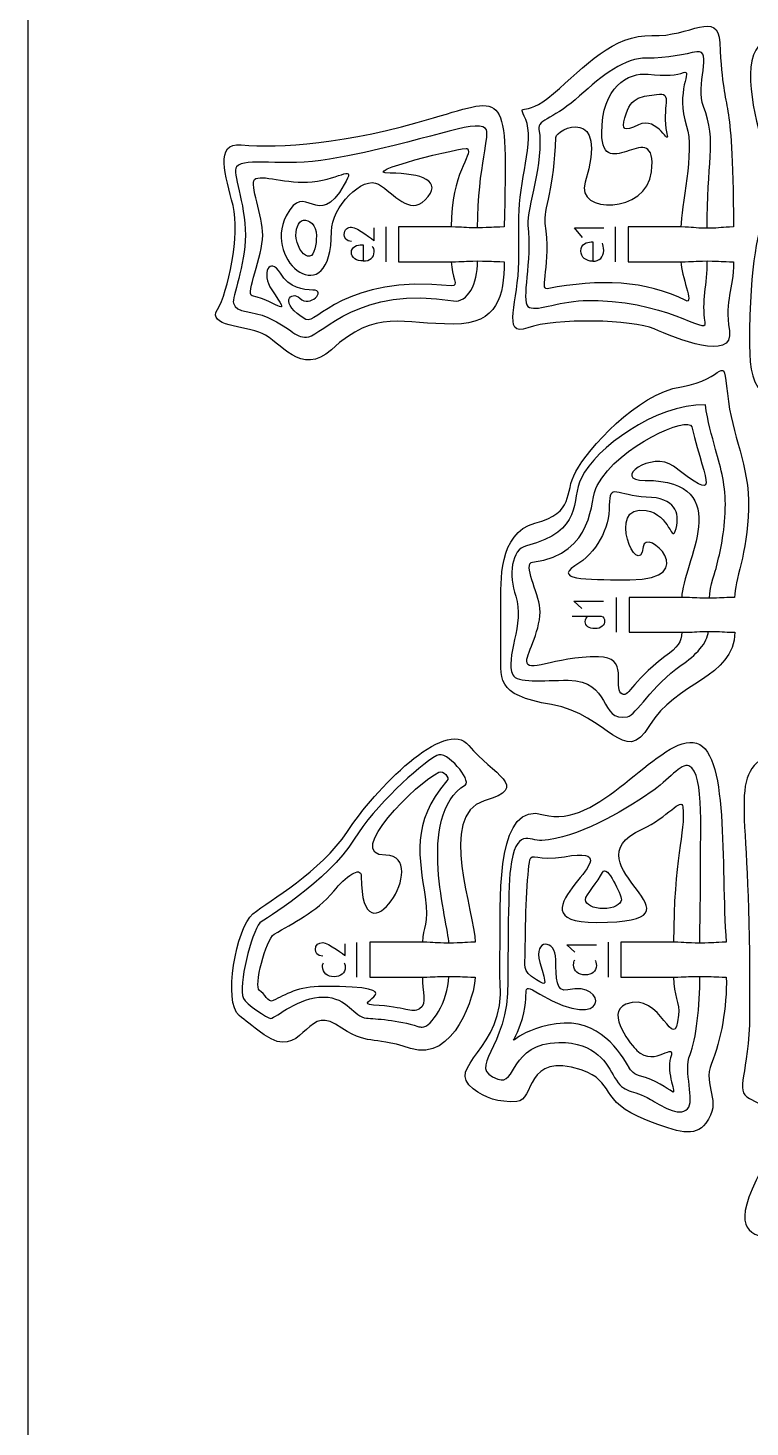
# Model space of a CAD drawing. Extents: x 0 to 200, y 0 to 300.
# Drawn here: x 0.1 to 62.4, y 75.8 to 196.4 of the extents above; entities that cross this region are included whole.
import ezdxf

# ---------------------------------------------------------------- set-up
doc = ezdxf.new("R2010")
doc.units = 0
doc.header["$MEASUREMENT"] = 0
doc.layers.add('DEFAULT', color=7, linetype='CONTINUOUS')

msp = doc.modelspace()

# ---------------------------------------------------------------- linework, layer by layer
at = {"layer": 'DEFAULT', "color": 7}
for points in [[(30.95, 179.23), (30.95, 176.23)], [(47.9, 178.33), (47.21, 179.17), (49.74, 179.17)], [(50.74, 179.23), (50.74, 176.23)], [(50.82, 147.29), (50.82, 144.29)], [(47.86, 146.35), (47.17, 146.98), (49.71, 146.98)], [(28.46, 114.56), (28.46, 117.55)], [(47.26, 116.71), (46.57, 117.34), (49.11, 117.34)], [(50.11, 117.56), (50.11, 114.56)]]:
    msp.add_lwpolyline(points, dxfattribs=at)
at = {"layer": 'DEFAULT', "color": 1}
for points, knots in [([(195.1, 0.1), (131.77, 0.1), (68.43, 0.1), (5.1, 0.1), (2.34, 0.1), (0.1, 2.34), (0.1, 5.1), (0.1, 101.77), (0.1, 198.43), (0.1, 295.1), (0.1, 297.86), (2.34, 300.1), (5.1, 300.1), (68.43, 300.1), (131.77, 300.1), (195.1, 300.1), (197.86, 300.1), (200.1, 297.86), (200.1, 295.1), (200.1, 198.43), (200.1, 101.77), (200.1, 5.1), (200.1, 2.34), (197.86, 0.1), (195.1, 0.1)], [0, 0, 0, 0, 538.583, 538.583, 538.583, 539.583, 539.583, 539.583, 1361.63, 1361.63, 1361.63, 1362.63, 1362.63, 1362.63, 1901.213, 1901.213, 1901.213, 1902.213, 1902.213, 1902.213, 2724.26, 2724.26, 2724.26, 2725.26, 2725.26, 2725.26, 2725.26]), ([(60.94, 179.23), (60.82, 192.12), (60.15, 187.57), (59.74, 195.1), (59.59, 198.02), (57.19, 195.59), (53.9, 195.73), (50.6, 195.86), (48.11, 193.07), (45.41, 190.73), (42.7, 188.39), (42.27, 190.24), (43.02, 188.49), (43.77, 186.75), (42.42, 183), (42.42, 180.12), (42.42, 178.82), (42.42, 177.52), (42.42, 176.22), (42.42, 172.98), (40.85, 169.67), (43.19, 170.54), (45.52, 171.4), (52.28, 171.25), (54.08, 170.45), (55.89, 169.65), (61, 167.54), (60.57, 170.3), (60.14, 173.1), (60.94, 173.69), (60.94, 176.23), (59.81, 176.23), (59.93, 176.3), (58.67, 176.3), (57.41, 176.3), (57.53, 176.23), (56.39, 176.23), (54.88, 176.23), (53.36, 176.23), (51.84, 176.23), (51.84, 177.23), (51.84, 178.23), (51.84, 179.23), (53.36, 179.23), (54.88, 179.23), (56.39, 179.23), (57.53, 179.23), (57.41, 179.12), (58.67, 179.12), (59.93, 179.12), (59.81, 179.23), (60.94, 179.23)], [1, 1, 1, 1, 2, 2, 2, 3, 3, 3, 4, 4, 4, 5, 5, 5, 6, 6, 6, 17.055, 17.055, 17.055, 18.055, 18.055, 18.055, 19.055, 19.055, 19.055, 20.055, 20.055, 20.055, 21.055, 21.055, 21.055, 22.055, 22.055, 22.055, 23.055, 23.055, 23.055, 35.95, 35.95, 35.95, 44.454, 44.454, 44.454, 57.349, 57.349, 57.349, 58.349, 58.349, 58.349, 59.349, 59.349, 59.349, 59.349]), ([(63.27, 187.04), (62.29, 190.39), (61.6, 195.3), (64.25, 195.3), (66.36, 195.3), (66.93, 194.66), (72.44, 194.66), (72.44, 193.52), (72.51, 193.65), (72.51, 192.38), (72.51, 191.12), (72.44, 191.25), (72.44, 190.11), (72.44, 188.59), (72.44, 187.08), (72.44, 185.56), (73.44, 185.56), (74.44, 185.56), (75.44, 185.56), (75.44, 187.08), (75.44, 188.59), (75.44, 190.11), (75.44, 191.25), (75.38, 191.12), (75.38, 192.38), (75.38, 193.65), (75.44, 193.52), (75.44, 194.66), (80.96, 194.66), (81.53, 195.3), (83.63, 195.3), (86.28, 195.3), (85.59, 190.39), (84.62, 187.04), (82.31, 179.06), (85.58, 183.88), (85.58, 169.07), (85.58, 164.79), (84.61, 163.46), (76.67, 163.46), (76.31, 163.46), (75.54, 164.04), (75.54, 166.06), (74.47, 166.06), (73.41, 166.06), (72.34, 166.06), (72.34, 164.04), (71.57, 163.46), (71.21, 163.46), (63.27, 163.46), (62.31, 164.79), (62.31, 169.07), (62.31, 183.88), (65.58, 179.06), (63.27, 187.04)], [1, 1, 1, 1, 2, 2, 2, 3, 3, 3, 4, 4, 4, 5, 5, 5, 17.897, 17.897, 17.897, 26.401, 26.401, 26.401, 39.298, 39.298, 39.298, 40.298, 40.298, 40.298, 41.298, 41.298, 41.298, 42.298, 42.298, 42.298, 43.298, 43.298, 43.298, 44.298, 44.298, 44.298, 45.298, 45.298, 45.298, 46.298, 46.298, 46.298, 55.368, 55.368, 55.368, 56.368, 56.368, 56.368, 57.368, 57.368, 57.368, 58.368, 58.368, 58.368, 58.368]), ([(35.06, 188.63), (27.48, 186.38), (21.8, 186.01), (18.49, 186.32), (16.16, 186.55), (17.13, 183.62), (17.78, 181.08), (18.42, 178.55), (17.34, 173.58), (16.43, 172.12), (15.51, 170.67), (18.79, 170.71), (20.3, 170.05), (21.81, 169.39), (23.67, 166.26), (26.26, 168.65), (30.1, 172.21), (32.44, 170.83), (36.81, 170.86), (40.63, 170.88), (41.16, 173.3), (41.15, 176.24), (40.01, 176.24), (40.14, 176.3), (38.87, 176.3), (37.62, 176.3), (37.74, 176.24), (36.6, 176.23), (35.08, 176.23), (33.57, 176.23), (32.05, 176.23), (32.05, 177.23), (32.05, 178.23), (32.05, 179.23), (33.56, 179.23), (35.08, 179.23), (36.6, 179.23), (37.74, 179.23), (37.61, 179.16), (38.87, 179.16), (40.14, 179.17), (40.01, 179.23), (41.15, 179.23), (41.45, 191.22), (41.37, 190.5), (35.06, 188.63)], [1, 1, 1, 1, 2, 2, 2, 3, 3, 3, 4, 4, 4, 5, 5, 5, 6, 6, 6, 7, 7, 7, 8, 8, 8, 9, 9, 9, 10, 10, 10, 22.909007, 22.909007, 22.909007, 31.413007, 31.413007, 31.413007, 44.309007, 44.309007, 44.309007, 45.309007, 45.309007, 45.309007, 46.309007, 46.309007, 46.309007, 47.309007, 47.309007, 47.309007, 47.309007]), ([(56.44, 165.46), (52.56, 164.86), (48.38, 160.05), (47.33, 158.14), (46.28, 156.24), (47.33, 154.63), (43.8, 153.69), (40.64, 152.84), (40.87, 148.56), (40.87, 146.69), (40.87, 146.19), (40.88, 143.56), (40.88, 143.05), (40.88, 140.27), (40.28, 138.89), (45.24, 138.05), (50.19, 137.2), (51.51, 132.55), (53.69, 136.26), (55.87, 139.97), (61.03, 140.37), (61.03, 144.29), (59.89, 144.3), (60.02, 144.36), (58.75, 144.36), (57.49, 144.35), (57.61, 144.29), (56.47, 144.29), (54.96, 144.29), (53.44, 144.29), (51.92, 144.29), (51.92, 145.29), (51.92, 146.29), (51.92, 147.29), (53.44, 147.29), (54.96, 147.29), (56.47, 147.29), (57.61, 147.29), (57.48, 147.23), (58.75, 147.23), (60.01, 147.23), (59.88, 147.29), (61.02, 147.29), (61.02, 148.77), (62.12, 151.04), (62.22, 154.93), (62.32, 158.81), (60.78, 161.11), (60.4, 164.87), (60.01, 168.62), (60.31, 166.06), (56.44, 165.46)], [1, 1, 1, 1, 2, 2, 2, 3, 3, 3, 4, 4, 4, 5, 5, 5, 6, 6, 6, 7, 7, 7, 8, 8, 8, 9, 9, 9, 10, 10, 10, 22.902001, 22.902001, 22.902001, 31.406001, 31.406001, 31.406001, 44.302002, 44.302002, 44.302002, 45.302002, 45.302002, 45.302002, 46.302002, 46.302002, 46.302002, 47.302002, 47.302002, 47.302002, 48.302002, 48.302002, 48.302002, 49.302002, 49.302002, 49.302002, 49.302002]), ([(38.66, 117.56), (38.66, 120.02), (35.34, 128.54), (39.43, 129.75), (43.52, 130.96), (40.16, 132), (38.12, 134.52), (36.07, 137.04), (29.97, 130.66), (27.64, 127.11), (25.3, 123.57), (20.97, 121.23), (19.5, 120.01), (18.03, 118.79), (16.9, 112.36), (18.31, 111.25), (18.9, 110.8), (19.22, 110.48), (20.47, 109.58), (23.76, 107.24), (24.04, 112.14), (26.6, 110.49), (29.75, 108.46), (29.42, 109.61), (33.08, 108.41), (36.86, 107.17), (38.66, 113.12), (38.66, 114.56), (37.52, 114.56), (37.65, 114.62), (36.38, 114.62), (35.12, 114.62), (35.24, 114.56), (34.11, 114.56), (32.59, 114.56), (31.07, 114.56), (29.56, 114.56), (29.56, 115.56), (29.56, 116.56), (29.56, 117.56), (31.07, 117.56), (32.59, 117.56), (34.11, 117.56), (35.24, 117.56), (35.12, 117.49), (36.38, 117.49), (37.65, 117.49), (37.52, 117.56), (38.66, 117.56)], [1, 1, 1, 1, 2, 2, 2, 3, 3, 3, 4, 4, 4, 5, 5, 5, 6, 6, 6, 7, 7, 7, 8, 8, 8, 9, 9, 9, 10, 10, 10, 11, 11, 11, 12, 12, 12, 24.897, 24.897, 24.897, 33.401, 33.401, 33.401, 46.3, 46.3, 46.3, 47.3, 47.3, 47.3, 48.3, 48.3, 48.3, 48.3]), ([(62.31, 115.27), (62.31, 130.59), (60.19, 132.24), (64.92, 134.15), (72.93, 137.38), (69.77, 133.48), (72.44, 133.47), (72.44, 132.34), (72.5, 132.46), (72.5, 131.2), (72.5, 129.94), (72.44, 130.06), (72.44, 128.92), (72.44, 127.41), (72.44, 125.89), (72.44, 124.37), (73.44, 124.37), (74.44, 124.37), (75.44, 124.37), (75.44, 125.89), (75.44, 127.41), (75.44, 128.92), (75.44, 130.06), (75.38, 129.94), (75.38, 131.2), (75.38, 132.46), (75.44, 132.34), (75.44, 133.47), (78.12, 133.47), (74.95, 137.38), (82.97, 134.15), (87.69, 132.24), (85.58, 130.59), (85.58, 115.27), (85.58, 113.97), (85.58, 112.67), (85.58, 111.37), (85.58, 106.17), (86.95, 104.82), (85.58, 104.08), (82.08, 102.22), (82.96, 103.34), (82.24, 104.7), (81.27, 106.54), (77.92, 106.17), (76.67, 106.17), (76.32, 106.17), (76.03, 106.75), (76.03, 108.77), (74.64, 108.77), (73.25, 108.77), (71.86, 108.77), (71.86, 106.75), (71.57, 106.17), (71.21, 106.17), (69.96, 106.17), (66.61, 106.54), (65.64, 104.7), (64.92, 103.34), (65.8, 102.22), (62.3, 104.08), (60.93, 104.82), (62.31, 106.17), (62.31, 111.37), (62.31, 112.67), (62.31, 113.97), (62.31, 115.27)], [11.05, 11.05, 11.05, 11.05, 12.05, 12.05, 12.05, 13.05, 13.05, 13.05, 14.05, 14.05, 14.05, 15.05, 15.05, 15.05, 27.946, 27.946, 27.946, 36.45, 36.45, 36.45, 49.346, 49.346, 49.346, 50.346, 50.346, 50.346, 51.346, 51.346, 51.346, 52.346, 52.346, 52.346, 53.346, 53.346, 53.346, 64.396, 64.396, 64.396, 65.396, 65.396, 65.396, 66.396, 66.396, 66.396, 67.396, 67.396, 67.396, 68.396, 68.396, 68.396, 80.2, 80.2, 80.2, 81.2, 81.2, 81.2, 82.2, 82.2, 82.2, 83.2, 83.2, 83.2, 84.2, 84.2, 84.2, 95.25, 95.25, 95.25, 95.25]), ([(60.31, 117.56), (59.76, 124.11), (60.67, 134.49), (57.46, 134.78), (54.23, 135.08), (49.22, 127.14), (44.56, 128.56), (40.56, 129.78), (40.81, 121.91), (40.81, 118.01), (40.81, 117.03), (40.72, 115.08), (40.81, 114.11), (41.29, 108.25), (35.92, 106.9), (38.49, 104.91), (39.52, 104.11), (40.64, 103.75), (42.24, 103.82), (43.81, 103.89), (42.91, 108.17), (47.8, 106.55), (50.82, 105.55), (49.16, 103.88), (53.43, 102.22), (56.19, 101.15), (57.57, 100.72), (58.54, 101.96), (60.03, 103.87), (58.23, 105.15), (59.03, 107.11), (59.85, 109.1), (60.37, 111.96), (60.31, 114.56), (59.17, 114.56), (59.3, 114.62), (58.03, 114.62), (56.77, 114.62), (56.9, 114.56), (55.76, 114.56), (54.24, 114.56), (52.72, 114.56), (51.21, 114.56), (51.21, 115.56), (51.21, 116.56), (51.21, 117.56), (52.72, 117.56), (54.24, 117.56), (55.76, 117.56), (56.9, 117.56), (56.77, 117.49), (58.03, 117.49), (59.3, 117.49), (59.17, 117.56), (60.31, 117.56)], [1, 1, 1, 1, 2, 2, 2, 3, 3, 3, 4, 4, 4, 5, 5, 5, 6, 6, 6, 7, 7, 7, 8, 8, 8, 9, 9, 9, 10, 10, 10, 11, 11, 11, 12, 12, 12, 13, 13, 13, 14, 14, 14, 26.897, 26.897, 26.897, 35.401, 35.401, 35.401, 48.3, 48.3, 48.3, 49.3, 49.3, 49.3, 50.3, 50.3, 50.3, 50.3]), ([(69.39, 84.89), (69.39, 96.16), (58.65, 88.17), (62.88, 97.05), (64.74, 100.97), (66.49, 99.63), (66.49, 101.41), (66.49, 102.53), (69.57, 103.09), (72.44, 103.09), (72.44, 101.95), (72.5, 102.08), (72.5, 100.81), (72.5, 99.55), (72.44, 99.68), (72.44, 98.54), (72.44, 97.02), (72.44, 95.51), (72.44, 93.99), (73.44, 93.99), (74.44, 93.99), (75.44, 93.99), (75.44, 95.51), (75.44, 97.02), (75.44, 98.54), (75.44, 99.68), (75.38, 99.55), (75.38, 100.81), (75.38, 102.08), (75.44, 101.95), (75.44, 103.09), (78.31, 103.09), (81.39, 102.53), (81.39, 101.41), (81.39, 99.63), (83.14, 100.97), (85.01, 97.05), (89.23, 88.17), (78.49, 96.16), (78.49, 84.89), (78.49, 83.59), (78.49, 82.29), (78.49, 80.99), (78.49, 78.11), (80.77, 75.79), (76.67, 75.79), (76.31, 75.79), (76.02, 76.37), (76.02, 78.39), (74.64, 78.39), (73.25, 78.39), (71.86, 78.39), (71.86, 76.37), (71.57, 75.79), (71.21, 75.79), (67.11, 75.79), (69.39, 78.11), (69.39, 80.99), (69.39, 82.29), (69.39, 83.59), (69.39, 84.89)], [11.05, 11.05, 11.05, 11.05, 12.05, 12.05, 12.05, 13.05, 13.05, 13.05, 14.05, 14.05, 14.05, 15.05, 15.05, 15.05, 16.05, 16.05, 16.05, 28.947, 28.947, 28.947, 37.451, 37.451, 37.451, 50.348, 50.348, 50.348, 51.348, 51.348, 51.348, 52.348, 52.348, 52.348, 53.348, 53.348, 53.348, 54.348, 54.348, 54.348, 55.348, 55.348, 55.348, 66.398, 66.398, 66.398, 67.398, 67.398, 67.398, 68.398, 68.398, 68.398, 80.202, 80.202, 80.202, 81.202, 81.202, 81.202, 82.202, 82.202, 82.202, 93.252, 93.252, 93.252, 93.252])]:
    msp.add_open_spline(points, degree=3, knots=knots, dxfattribs=at)
at = {"layer": 'DEFAULT', "color": 5}
for points, knots in [([(58.67, 179.12), (58.57, 184.6), (59.55, 186.67), (58.34, 189.61), (57.61, 191.38), (59.18, 194.58), (57.78, 194.34), (56.75, 194.16), (55.26, 193.74), (53.43, 193.79), (51.59, 193.84), (49.59, 192.31), (47.66, 190.53), (45.63, 188.64), (44, 188.5), (44.15, 187.67), (44.64, 184.74), (43.05, 180.85), (43.21, 179.38), (43.55, 176.27), (42.61, 172.9), (43.21, 172.38), (43.81, 171.85), (45.67, 172.8), (47.98, 172.88), (55.03, 173.12), (58.68, 169.76), (58.48, 171.02), (58.18, 172.85), (58.67, 174.25), (58.67, 176.3)], [0, 0, 0, 0, 1, 1, 1, 2, 2, 2, 3, 3, 3, 4, 4, 4, 5, 5, 5, 6, 6, 6, 7, 7, 7, 8, 8, 8, 9, 9, 9, 10, 10, 10, 10]), ([(38.87, 179.16), (38.87, 184.53), (40.05, 187.29), (39.55, 187.72), (38.51, 188.6), (34.69, 186.61), (26.11, 185.07), (22.02, 184.34), (18.85, 185.32), (18.08, 184.41), (17.68, 183.94), (18.84, 181.35), (18.84, 178.52), (18.85, 175.93), (17.66, 173.09), (17.81, 172.66), (18.1, 171.77), (19.43, 172.04), (20.79, 171.42), (22.94, 170.43), (23.21, 169.56), (24.32, 169.76), (25.44, 169.96), (28.66, 174.19), (36.8, 172.86), (37.99, 172.67), (38.87, 174.32), (38.87, 176.3)], [0, 0, 0, 0, 1, 1, 1, 2, 2, 2, 3, 3, 3, 4, 4, 4, 5, 5, 5, 6, 6, 6, 7, 7, 7, 8, 8, 8, 9, 9, 9, 9]), ([(58.85, 147.23), (58.88, 148.26), (59.41, 149.7), (59.46, 149.94), (59.78, 151.24), (60.17, 152.84), (60.22, 154.97), (60.27, 156.89), (59.86, 158.36), (59.38, 160.06), (59.05, 161.25), (58.71, 162.47), (58.5, 163.91), (54.12, 163.91), (49.05, 160.17), (47.81, 157.6), (46.88, 155.67), (48.03, 152.99), (43.07, 151.75), (41.76, 151.42), (41.53, 149.21), (42.16, 147.39), (42.95, 145.08), (41.19, 142), (41.89, 140.63), (42.27, 139.88), (44.43, 140.15), (46.68, 140.15), (50.45, 140.15), (49.28, 136.54), (51.79, 137), (52.51, 137.13), (53.89, 139.69), (56.43, 141.44), (57.62, 142.26), (58.75, 143.43), (58.75, 144.36)], [0, 0, 0, 0, 1, 1, 1, 2, 2, 2, 3, 3, 3, 4, 4, 4, 5, 5, 5, 6, 6, 6, 7, 7, 7, 8, 8, 8, 9, 9, 9, 10, 10, 10, 11, 11, 11, 12, 12, 12, 12]), ([(36.38, 117.49), (36.37, 119.1), (33.47, 128.39), (37.81, 131.14), (38.36, 131.49), (36.23, 134.18), (35.34, 133.66), (33.72, 132.71), (30.02, 129.35), (28.23, 126.45), (25.98, 122.8), (20.38, 119.47), (20.09, 119.23), (19.36, 118.38), (18.2, 113.82), (18.68, 112.72), (18.87, 112.29), (20.78, 110.97), (21.03, 111), (21.5, 111.05), (23.44, 112.87), (25.59, 112.84), (27.71, 112.81), (28.17, 111.1), (29.29, 111.02), (30.01, 110.97), (32.04, 110.86), (33.7, 110.31), (33.84, 110.26), (33.97, 110.24), (34.08, 110.24), (34.87, 110.24), (36.3, 112.4), (36.38, 114.62)], [0, 0, 0, 0, 1, 1, 1, 2, 2, 2, 3, 3, 3, 4, 4, 4, 5, 5, 5, 6, 6, 6, 7, 7, 7, 8, 8, 8, 9, 9, 9, 10, 10, 10, 11, 11, 11, 11]), ([(58.03, 117.49), (58.03, 120.17), (58.11, 121.96), (58.08, 123.19), (58.01, 126.33), (58.5, 132.21), (57.09, 132.76), (56.37, 133.04), (55.38, 131.56), (53.75, 130.46), (51.25, 128.76), (47.41, 126.51), (44.41, 126.34), (43.33, 126.28), (42.18, 127.56), (41.69, 123.87), (41.47, 122.15), (41.48, 114.8), (41.48, 114.22), (41.54, 108.2), (37.79, 106.84), (40.6, 105.76), (42.24, 105.13), (41.61, 108.85), (45.88, 108.92), (49.05, 108.96), (50.03, 107.07), (50.68, 105.91), (51.49, 104.48), (52.19, 104.92), (53.77, 104.01), (54.64, 103.51), (56.21, 102.44), (56.97, 103.21), (57.63, 103.86), (56.59, 106.42), (57.18, 107.87), (57.72, 109.18), (58.03, 112.07), (58.03, 114.62)], [0, 0, 0, 0, 1, 1, 1, 2, 2, 2, 3, 3, 3, 4, 4, 4, 5, 5, 5, 6, 6, 6, 7, 7, 7, 8, 8, 8, 9, 9, 9, 10, 10, 10, 11, 11, 11, 12, 12, 12, 13, 13, 13, 13])]:
    msp.add_open_spline(points, degree=3, knots=knots, dxfattribs=at)
at = {"layer": 'DEFAULT', "color": 3}
for points, knots in [([(56.39, 176.23), (56.39, 175.07), (57.56, 172.5), (56.82, 172.88), (53.33, 174.66), (49.39, 174.76), (44.87, 173.91), (44.18, 173.78), (45.24, 176.06), (44.7, 179.54), (44.53, 180.67), (45.53, 182.66), (45.6, 186.95), (45.61, 187.7), (50.27, 189.81), (48.13, 183.09), (47.26, 180.34), (53.45, 180.32), (53.86, 184), (54.41, 189.03), (49.57, 182.72), (49.57, 187.33), (49.57, 191.31), (51.84, 192.58), (53.56, 192.4), (55.1, 192.24), (56.06, 192.33), (56.61, 192.54), (57.48, 192.88), (55.86, 190.89), (56.88, 187.93), (57.6, 185.83), (56.39, 180.86), (56.39, 179.23)], [0, 0, 0, 0, 1, 1, 1, 2, 2, 2, 3, 3, 3, 4, 4, 4, 5, 5, 5, 6, 6, 6, 7, 7, 7, 8, 8, 8, 9, 9, 9, 10, 10, 10, 11, 11, 11, 11]), ([(51.56, 188.63), (51.29, 187.6), (51.42, 187.42), (52.73, 188.04), (54.4, 188.84), (55.47, 186.02), (55.18, 187.3), (54.67, 189.57), (55.82, 190.94), (54.3, 190.65), (53.16, 190.43), (52.09, 190.68), (51.56, 188.63)], [0, 0, 0, 0, 1, 1, 1, 2, 2, 2, 3, 3, 3, 4, 4, 4, 4]), ([(36.6, 176.23), (36.6, 174.95), (37.36, 174.08), (36.58, 174.16), (27.37, 175.12), (24.92, 170.77), (24.07, 171.25), (21.61, 172.67), (22.79, 173.81), (23.54, 173.09), (24.42, 172.24), (25.89, 173.79), (24.65, 173.79), (23.84, 173.79), (22.64, 173.97), (21.86, 175.24), (20.93, 176.76), (20.18, 175.22), (21.11, 173.82), (22.87, 171.18), (21.74, 172.76), (19.43, 173.29), (18.81, 173.44), (20.34, 176.71), (20.34, 178.52), (20.34, 180.18), (19.2, 182.93), (19.63, 183.32), (20.18, 183.84), (22.44, 182.89), (24.6, 183.12), (27.15, 183.4), (28.42, 184.74), (27.37, 182.88), (25.04, 178.73), (24.03, 183.44), (22.36, 180.2), (20.29, 176.2), (26.27, 171.68), (26.27, 178.83), (26.27, 180.95), (28.96, 183.72), (30.33, 182.91), (31.66, 182.12), (32.99, 180.21), (34.34, 181.56), (35.99, 183.21), (33.97, 183.87), (31.32, 183.87), (28.29, 183.87), (37.84, 186.2), (38, 185.99), (38.45, 185.37), (36.6, 183.97), (36.6, 179.23)], [0, 0, 0, 0, 1, 1, 1, 2, 2, 2, 3, 3, 3, 4, 4, 4, 5, 5, 5, 6, 6, 6, 7, 7, 7, 8, 8, 8, 9, 9, 9, 10, 10, 10, 11, 11, 11, 12, 12, 12, 13, 13, 13, 14, 14, 14, 15, 15, 15, 16, 16, 16, 17, 17, 17, 18, 18, 18, 18]), ([(24.97, 178.46), (25, 179.44), (24.3, 179.89), (23.85, 179.82), (23.41, 179.76), (23.12, 178.94), (23.23, 178.24), (23.39, 177.3), (23.94, 176.65), (24.38, 176.72), (24.82, 176.78), (24.96, 177.75), (24.97, 178.46)], [0, 0, 0, 0, 1, 1, 1, 2, 2, 2, 3, 3, 3, 4, 4, 4, 4]), ([(56.47, 144.29), (56.47, 143.42), (56.14, 143.03), (55.01, 142.19), (51.92, 139.89), (51.92, 138.49), (51.22, 139.04), (50.59, 139.54), (51.92, 142.18), (49.28, 142.18), (45.32, 142.18), (43.1, 140.65), (43.1, 141.82), (43.1, 142.5), (44.4, 144.65), (44.24, 146.35), (44.12, 147.7), (42.72, 150.22), (43.61, 150.34), (49.05, 151.03), (48.5, 155.76), (49.16, 156.94), (51.12, 160.46), (57.1, 162.96), (57.33, 162.01), (58.62, 156.73), (59.87, 155.51), (55.76, 158.6), (53.89, 160), (50.31, 157.38), (53.3, 157.38), (61.36, 157.38), (56.47, 150.1), (56.47, 147.29)], [0, 0, 0, 0, 1, 1, 1, 2, 2, 2, 3, 3, 3, 4, 4, 4, 5, 5, 5, 6, 6, 6, 7, 7, 7, 8, 8, 8, 9, 9, 9, 10, 10, 10, 11, 11, 11, 11]), ([(47.26, 150.01), (49.14, 151.15), (50.22, 153.21), (50.22, 155.24), (50.22, 157.23), (50.9, 156.04), (53.41, 155.95), (55.91, 155.86), (56.32, 154.63), (55.98, 153.24), (55.6, 151.75), (55.51, 154.45), (53.39, 154.8), (49.79, 155.38), (52.77, 148.64), (53.14, 151.65), (53.36, 153.43), (58.28, 148.82), (51.99, 148.82), (49.13, 148.82), (45.18, 148.73), (47.26, 150.01)], [0, 0, 0, 0, 1, 1, 1, 2, 2, 2, 3, 3, 3, 4, 4, 4, 5, 5, 5, 6, 6, 6, 7, 7, 7, 7]), ([(34.11, 114.56), (34.06, 113.33), (34.57, 112.27), (33.86, 111.83), (33.14, 111.39), (32.73, 112), (29.88, 112.15), (27.66, 112.28), (33.99, 113.76), (25.53, 113.76), (23.39, 113.76), (22.27, 113.04), (21.25, 112.53), (20.8, 112.3), (20.49, 113.16), (20.06, 113.41), (19.57, 113.69), (20.56, 117.79), (21.33, 118.26), (22.95, 119.24), (24.91, 120.09), (26.47, 121.98), (27.46, 123.17), (28.83, 124.23), (28.83, 123.23), (28.83, 115.18), (35.02, 125.06), (30.94, 125.06), (27.25, 125.06), (33.69, 131.39), (35.53, 132.22), (35.9, 132.38), (36.51, 131.8), (36.22, 131.47), (33.09, 127.86), (33.85, 124.79), (34.34, 121.47), (34.7, 119.06), (34.11, 118.92), (34.11, 117.56)], [0, 0, 0, 0, 1, 1, 1, 2, 2, 2, 3, 3, 3, 4, 4, 4, 5, 5, 5, 6, 6, 6, 7, 7, 7, 8, 8, 8, 9, 9, 9, 10, 10, 10, 11, 11, 11, 12, 12, 12, 13, 13, 13, 13]), ([(55.76, 114.56), (55.76, 112.99), (56.31, 112.31), (56.19, 111.28), (55.79, 107.55), (54.73, 113.49), (51.65, 112.22), (49.8, 111.45), (52.24, 108.57), (52.58, 108.24), (54.23, 106.68), (55.98, 109.18), (55.51, 107.61), (55.1, 106.27), (56.07, 104.4), (55.66, 104.67), (55.19, 104.96), (54.28, 105.69), (52.81, 106.05), (52.22, 106.19), (51.93, 106.75), (51.93, 106.75), (51.26, 107.94), (49.33, 111.1), (45.65, 110.53), (41.85, 109.96), (41.55, 108.11), (42.3, 109.81), (43.81, 113.21), (42.12, 114.35), (44.24, 113.09), (50.25, 109.51), (50.11, 114.33), (46.65, 113.46), (45.62, 113.2), (45.61, 114.47), (45.61, 116.06), (45.61, 117.87), (43.65, 117.87), (44.24, 115.83), (44.84, 113.77), (44.84, 113.77), (43.93, 114.33), (42.64, 115.13), (42.98, 115.51), (42.98, 116.73), (42.97, 119.51), (43.13, 123.59), (43.38, 124.68), (43.51, 125.29), (44.03, 124.53), (46.36, 124.94), (53.39, 126.16), (40.8, 119.27), (49.11, 119.27), (59.97, 119.27), (46.17, 124.2), (53.06, 127.32), (55.26, 128.32), (56.46, 130.12), (56.56, 129.23), (56.8, 127), (55.76, 124.79), (55.76, 117.56)], [0, 0, 0, 0, 1, 1, 1, 2, 2, 2, 3, 3, 3, 4, 4, 4, 5, 5, 5, 6, 6, 6, 7, 7, 7, 8, 8, 8, 9, 9, 9, 10, 10, 10, 11, 11, 11, 12, 12, 12, 13, 13, 13, 14, 14, 14, 15, 15, 15, 16, 16, 16, 17, 17, 17, 18, 18, 18, 19, 19, 19, 20, 20, 20, 21, 21, 21, 21]), ([(51.26, 121.22), (51.26, 121.63), (50.02, 124.34), (49.64, 123.59), (49.26, 122.82), (48.16, 121.63), (48.16, 121.22), (48.16, 120.81), (48.85, 120.47), (49.71, 120.47), (50.56, 120.47), (51.26, 120.81), (51.26, 121.22)], [0, 0, 0, 0, 1, 1, 1, 2, 2, 2, 3, 3, 3, 4, 4, 4, 4])]:
    msp.add_open_spline(points, degree=3, knots=knots, dxfattribs=at)
at = {"layer": 'DEFAULT', "color": 7}
for points, knots in [([(28, 177.97), (27.52, 177.97), (27.37, 178.32), (27.37, 178.57), (27.37, 179.02), (27.64, 179.22), (28, 179.22), (28.47, 179.22), (29.95, 178.05), (29.95, 178.05), (29.95, 178.42), (29.95, 178.79), (29.95, 179.16)], [0, 0, 0, 0, 1, 1, 1, 2, 2, 2, 3, 3, 3, 6.146, 6.146, 6.146, 6.146]), ([(29, 176.3), (28.43, 176.3), (27.98, 176.58), (27.98, 177.04), (27.98, 177.56), (28.52, 177.69), (28.87, 177.69), (28.94, 177.69), (28.96, 177.69), (28.99, 177.69), (28.99, 177.22), (29, 176.76), (29, 176.3), (29.57, 176.3), (29.95, 176.59), (29.95, 177.08), (29.95, 177.33), (29.91, 177.46), (29.78, 177.54)], [0, 0, 0, 0, 1, 1, 1, 2, 2, 2, 3, 3, 3, 6.916015, 6.916015, 6.916015, 7.916015, 7.916015, 7.916015, 8.916015, 8.916015, 8.916015, 8.916015]), ([(48.79, 176.28), (48.22, 176.28), (47.77, 176.61), (47.77, 177.16), (47.77, 177.78), (48.32, 177.94), (48.66, 177.94), (48.73, 177.94), (48.75, 177.94), (48.79, 177.94), (48.79, 177.38), (48.79, 176.83), (48.79, 176.28), (49.36, 176.28), (49.74, 176.63), (49.74, 177.21), (49.74, 177.51), (49.68, 177.71), (49.63, 177.83)], [0, 0, 0, 0, 1, 1, 1, 2, 2, 2, 3, 3, 3, 7.696011, 7.696011, 7.696011, 8.696011, 8.696011, 8.696011, 9.696011, 9.696011, 9.696011, 9.696011]), ([(47.01, 145.69), (47.01, 145.69), (49.39, 145.69), (49.52, 145.69), (49.73, 145.59), (49.82, 145.44), (49.82, 145.24), (49.82, 144.92), (49.54, 144.6), (48.96, 144.6), (48.48, 144.59), (48.15, 144.85), (48.15, 145.2), (48.15, 145.43), (48.26, 145.6), (48.44, 145.69)], [0, 0, 0, 0, 1.0034, 1.0034, 1.0034, 2.0068, 2.0068, 2.0068, 3.0102, 3.0102, 3.0102, 4.0136, 4.0136, 4.0136, 5.017, 5.017, 5.017, 5.017]), ([(25.51, 116.37), (25.03, 116.37), (24.88, 116.7), (24.88, 116.93), (24.88, 117.35), (25.15, 117.53), (25.51, 117.53), (25.98, 117.53), (27.46, 116.41), (27.46, 116.41), (27.46, 116.75), (27.46, 117.09), (27.46, 117.43)], [0, 0, 0, 0, 1, 1, 1, 2, 2, 2, 3, 3, 3, 5.913, 5.913, 5.913, 5.913]), ([(49, 116.03), (49.04, 115.95), (49.11, 115.77), (49.11, 115.55), (49.11, 115.06), (48.72, 114.74), (48.14, 114.74), (47.56, 114.74), (47.14, 115.08), (47.14, 115.62), (47.14, 115.79), (47.19, 115.95), (47.24, 116.03)], [0, 0, 0, 0, 1, 1, 1, 2, 2, 2, 3, 3, 3, 4, 4, 4, 4]), ([(27.35, 115.78), (27.39, 115.71), (27.46, 115.63), (27.46, 115.41), (27.46, 114.91), (27.07, 114.58), (26.49, 114.58), (25.91, 114.58), (25.49, 114.93), (25.49, 115.47), (25.49, 115.65), (25.54, 115.71), (25.59, 115.79)], [0, 0, 0, 0, 1, 1, 1, 2, 2, 2, 3, 3, 3, 4, 4, 4, 4])]:
    msp.add_open_spline(points, degree=3, knots=knots, dxfattribs=at)

doc.saveas('drawing.dxf')
